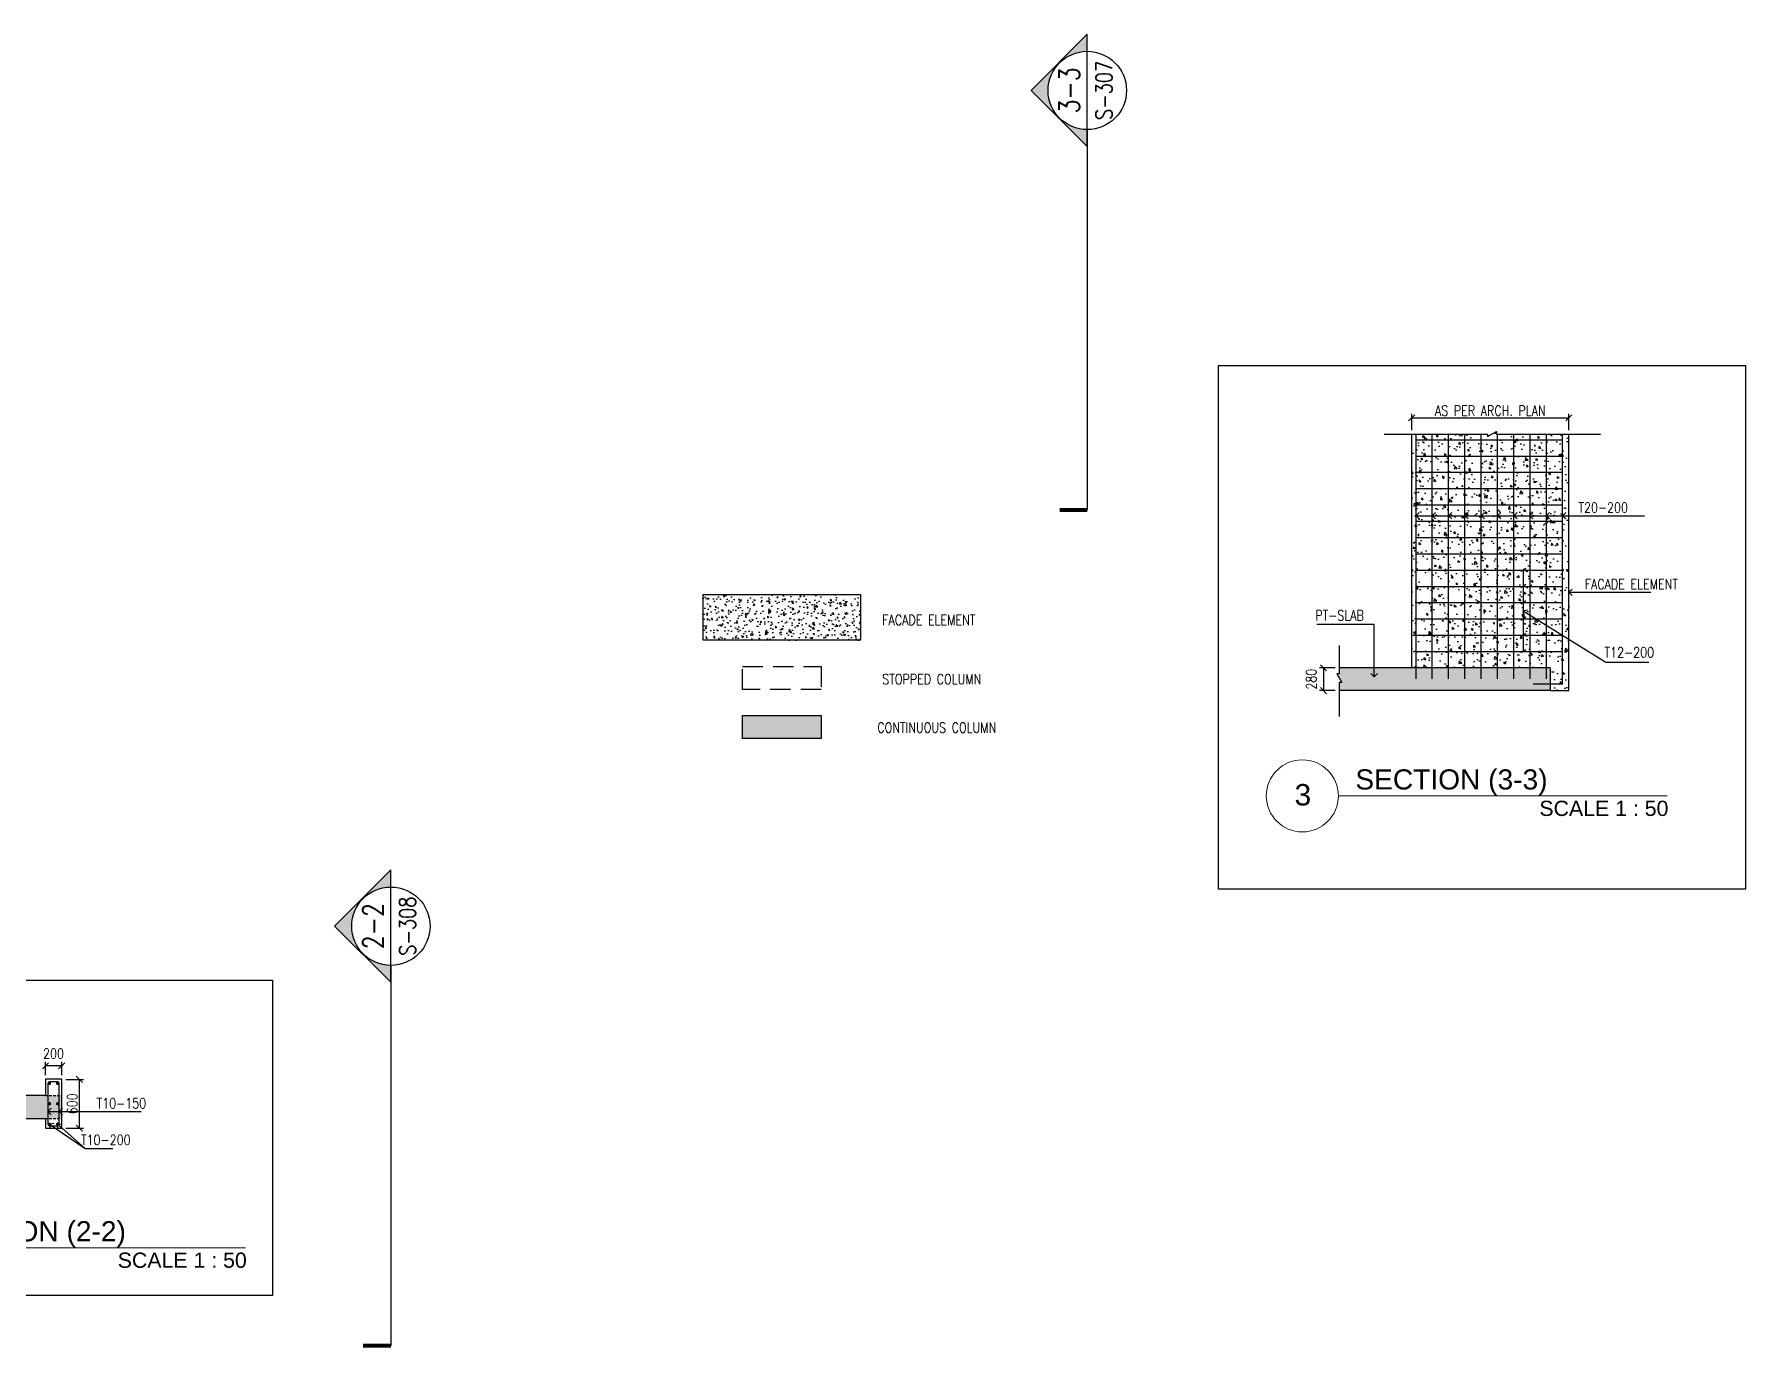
# Model space of a CAD drawing. Header units: inches. Extents: x -1387 to 66769, y -34670 to 11651.
# Drawn here: x 21640 to 42653, y -34670 to -18545 of the extents above; entities that cross this region are included whole.
import ezdxf
from ezdxf import colors
from ezdxf.entities.mleader import LeaderData, LeaderLine
from ezdxf.enums import TextEntityAlignment as Align
from ezdxf.math import Vec2, Vec3

# ---------------------------------------------------------------- set-up
doc = ezdxf.new("R2010")
doc.units = ezdxf.units.IN
doc.header["$MEASUREMENT"] = 0
doc.linetypes.add('3rd- Floor Framing Plan$0$HIDDEN', pattern=[9.525, 6.35, -3.175])
doc.linetypes.add('HIDDEN', pattern=[0.375, 0.25, -0.125])
for name, color, linetype in [('3rd- Floor Framing Plan$0$S-CON-SEC', 2, 'Continuous'), ('3rd- Floor Framing Plan$0$S-DT-DIMS', 7, 'Continuous'), ('3rd- Floor Framing Plan$0$S-DT-LEADER', 43, 'Continuous'), ('3rd- Floor Framing Plan$0$S-DT-TEXT', 91, 'Continuous'), ('3rd- Floor Framing Plan$0$S-RBAR-RING', 153, 'Continuous'), ('3rd- Floor Framing Plan$0$S-RBAR-SEC', 4, 'Continuous'), ('3rd- Floor Framing Plan$0$S-SLAB-EDGE', 3, 'Continuous'), ('3rd- Floor Framing Plan$0$S-SLAB-PATT', 8, 'Continuous'), ('4th- Floor Columns$0$S-COL', 6, 'Continuous'), ('4th- Floor Columns$0$S-COL-PATT', 251, 'Continuous'), ('4th- Floor Framing Plan$0$S-CON-SEC', 2, 'Continuous'), ('4th- Floor Framing Plan$0$S-DT-DIMS', 7, 'Continuous'), ('4th- Floor Framing Plan$0$S-DT-LEADER', 43, 'Continuous'), ('4th- Floor Framing Plan$0$S-DT-TEXT', 91, 'Continuous'), ('4th- Floor Framing Plan$0$S-RBAR-RING', 153, 'Continuous'), ('4th- Floor Framing Plan$0$S-SLAB-EDGE', 3, 'Continuous'), ('4th- Floor Framing Plan$0$S-SLAB-PATT', 8, 'Continuous'), ('4th- Floor Framing Plan$0$S-SYMBOLES', 40, 'Continuous'), ('5th- Floor Framing Plan$0$S-SYMBOLES', 40, 'Continuous'), ('ST C', 30, 'HIDDEN')]:
    doc.layers.add(name, color=color, linetype=linetype)
doc.layers.add('3rd- Floor Framing Plan$0$S-TEXT-SUB TITLE', color=2, linetype='Continuous', lineweight=9)
doc.layers.add('4th- Floor Framing Plan$0$S-TEXT-SUB TITLE', color=2, linetype='Continuous', lineweight=9)
doc.layers.add('4th- Floor Framing Plan$0$S-VPORT', color=11, linetype='Continuous', plot=False)
doc.styles.add('3rd- Floor Framing Plan$0$APG ROMANS 0.80', font='romans.shx', dxfattribs={"width": 0.8})
doc.styles.add('3rd- Floor Framing Plan$0$Arial', font='arial.ttf', dxfattribs={"width": 0.8})
doc.styles.add('4th- Floor Framing Plan$0$APG ROMANS 0.80', font='romans.shx', dxfattribs={"width": 0.8})
doc.styles.add('4th- Floor Framing Plan$0$Arial', font='arial.ttf', dxfattribs={"width": 0.8})
doc.styles.add('5th- Floor Framing Plan$0$APG ROMANS 0.80', font='romans.shx', dxfattribs={"width": 0.8})
doc.styles.get("Standard").update_dxf_attribs({"font": 'arial.ttf'})
doc.dimstyles.new('3rd- Floor Framing Plan$0$APG-STR-50 DT', dxfattribs={"dimscale": 500, "dimtxt": 0.25, "dimasz": 0.15, "dimexe": 0.1, "dimexo": 0.1, "dimgap": 0.05, "dimtad": 1, "dimdec": 0, "dimrnd": 5, "dimzin": 3, "dimdsep": 46, "dimtxsty": '3rd- Floor Framing Plan$0$APG ROMANS 0.80', "dimblk": '3rd- Floor Framing Plan$0$_Oblique', "dimcen": 0.05, "dimclrd": 256, "dimclre": 256, "dimclrt": 2, "dimadec": 0, "dimazin": 0, "dimtfac": 1, "dimtdec": 0, "dimtofl": 0, "dimtmove": 2, "dimatfit": 3, "dimfxl": 0.35, "dimfxlon": 1, "dimtolj": 1, "dimtzin": 0, "dimarcsym": 0})
doc.dimstyles.new('4th- Floor Framing Plan$0$APG-STR-50 DT', dxfattribs={"dimscale": 500, "dimtxt": 0.25, "dimasz": 0.15, "dimexe": 0.1, "dimexo": 0.1, "dimgap": 0.05, "dimtad": 1, "dimdec": 0, "dimrnd": 5, "dimzin": 3, "dimdsep": 46, "dimtxsty": '4th- Floor Framing Plan$0$APG ROMANS 0.80', "dimblk": '4th- Floor Framing Plan$0$_Oblique', "dimcen": 0.05, "dimclrd": 256, "dimclre": 256, "dimclrt": 2, "dimadec": 0, "dimazin": 0, "dimtfac": 1, "dimtdec": 0, "dimtofl": 0, "dimtmove": 2, "dimatfit": 3, "dimfxl": 0.35, "dimfxlon": 1, "dimtolj": 1, "dimtzin": 0, "dimarcsym": 0})

# ---------------------------------------------------------------- blocks, each defined once
blk = doc.blocks.new('*U68')
at = {"color": 0}
blk.add_line((0.737, 0), (7.463, 0), dxfattribs=at)
blk.add_circle((0, 0), 0.737, dxfattribs=at)
at = {"style": '3rd- Floor Framing Plan$0$Arial'}
blk.add_attdef('C', (1.085, 0.13), '', height=0.412, dxfattribs=at)
blk.add_attdef('A', text='', height=0.438, dxfattribs=at).set_placement((0.011, 0.022), align=Align.MIDDLE_CENTER)
blk.add_attdef('D', text='', height=0.312, dxfattribs=at).set_placement((7.491, -0.1), align=Align.TOP_RIGHT)
blk = doc.blocks.new('3rd- Floor Framing Plan$0$_Open90')
at = {"color": 0, "linetype": 'ByBlock', "lineweight": -2}
for p, q in [((0, 0), (-1, 0)), ((-0.5, 0.5), (0, 0)), ((0, 0), (-0.5, -0.5))]:
    blk.add_line(p, q, dxfattribs=at)
blk = doc.blocks.new('3rd- Floor Framing Plan$0$_Oblique')
at = {"color": 0, "linetype": 'ByBlock', "lineweight": -2}
blk.add_line((-0.5, -0.5), (0.5, 0.5), dxfattribs=at)
blk = doc.blocks.new('*D72')
at = {"layer": '3rd- Floor Framing Plan$0$S-DT-DIMS', "lineweight": -2, "transparency": 16777216}
for p, q in [((21777, -31325), (21777, -31158)), ((21977, -31208), (21777, -31208)), ((21977, -31325), (21977, -31158))]:
    blk.add_line(p, q, dxfattribs=at)
at = {"layer": 'DEFPOINTS', "color": 0, "transparency": 16777216}
for p in [(21777, -31208), (21777, -31375), (21977, -31375)]:
    blk.add_point(p, dxfattribs=at)
at = {"layer": '3rd- Floor Framing Plan$0$S-DT-DIMS', "lineweight": -2, "transparency": 16777216, "xscale": 75, "yscale": 75, "zscale": 75, "rotation": 180}
blk.add_blockref('3rd- Floor Framing Plan$0$_Oblique', (21777, -31208), dxfattribs=at)
at = {"layer": '3rd- Floor Framing Plan$0$S-DT-DIMS', "lineweight": -2, "transparency": 16777216, "xscale": 75, "yscale": 75, "zscale": 75}
blk.add_blockref('3rd- Floor Framing Plan$0$_Oblique', (21977, -31208), dxfattribs=at)
at = {"layer": '3rd- Floor Framing Plan$0$S-DT-DIMS', "color": 2, "transparency": 16777216, "insert": (21877, -31058), "char_height": 125, "attachment_point": 5, "style": '3rd- Floor Framing Plan$0$APG ROMANS 0.80'}
blk.add_mtext('\\A1;200', dxfattribs=at)
blk = doc.blocks.new('*D73')
at = {"layer": '3rd- Floor Framing Plan$0$S-DT-DIMS', "lineweight": -2, "transparency": 16777216}
for p, q in [((22027, -31375), (22243, -31375)), ((22193, -31375), (22193, -31975)), ((22027, -31975), (22243, -31975))]:
    blk.add_line(p, q, dxfattribs=at)
at = {"layer": 'DEFPOINTS', "color": 0, "transparency": 16777216}
for p in [(21977, -31375), (21977, -31975), (22193, -31975)]:
    blk.add_point(p, dxfattribs=at)
at = {"layer": '3rd- Floor Framing Plan$0$S-DT-DIMS', "lineweight": -2, "transparency": 16777216, "xscale": 75, "yscale": 75, "zscale": 75}
for p, rotation in [((22193, -31375), 90), ((22193, -31975), 270)]:
    blk.add_blockref('3rd- Floor Framing Plan$0$_Oblique', p, dxfattribs=dict(at, rotation=rotation))
at = {"layer": '3rd- Floor Framing Plan$0$S-DT-DIMS', "color": 2, "transparency": 16777216, "insert": (22106, -31675), "char_height": 125, "attachment_point": 5, "rotation": 90, "style": '3rd- Floor Framing Plan$0$APG ROMANS 0.80'}
blk.add_mtext('\\A1;600', dxfattribs=at)
blk = doc.blocks.new('*U76')
blk.add_hatch(color=252).paths.add_polyline_path([(-0.481, 0.69), (-1.17, 0), (-0.961, 0, -1), (0, 0), (0.209, 0)])
for p, q in [((-1.17, 0), (-0.481, 0.69)), ((-0.481, 0.69), (0.209, 0)), ((-0.961, 0), (-5.631, 0)), ((-1.17, 0), (-0.961, 0)), ((-0.961, 0), (0, 0)), ((0, 0), (0.209, 0))]:
    blk.add_line(p, q)
at = {"const_width": 0.05}
blk.add_lwpolyline([(-5.631, 0), (-5.631, 0.341)], dxfattribs=at)
blk.add_circle((-0.481, 0), 0.481)
at = {"color": 0, "style": '5th- Floor Framing Plan$0$APG ROMANS 0.80', "width": 0.8}
for tag, p in [('01', (-0.481, 0.22)), ('02', (-0.481, -0.205))]:
    blk.add_attdef(tag, text='', height=0.25, dxfattribs=at).set_placement(p, align=Align.MIDDLE_CENTER)
blk = doc.blocks.new('4th- Floor Framing Plan$0$_Oblique')
at = {"color": 4, "linetype": 'ByBlock', "lineweight": -2}
blk.add_line((-0.5, -0.5), (0.5, 0.5), dxfattribs=at)
blk = doc.blocks.new('*D83')
at = {"layer": '4th- Floor Framing Plan$0$S-DT-DIMS', "lineweight": -2, "transparency": 16777216}
for p, q in [((37612, -26323), (37418, -26323)), ((37468, -26323), (37468, -26603)), ((37612, -26603), (37418, -26603))]:
    blk.add_line(p, q, dxfattribs=at)
at = {"layer": 'DEFPOINTS', "color": 0, "transparency": 16777216}
for p in [(37662, -26323, 0), (37468, -26603), (37662, -26603, 0)]:
    blk.add_point(p, dxfattribs=at)
at = {"layer": '4th- Floor Framing Plan$0$S-DT-DIMS', "lineweight": -2, "transparency": 16777216, "xscale": 75, "yscale": 75, "zscale": 75}
for p, rotation in [((37468, -26323), 90), ((37468, -26603), 270)]:
    blk.add_blockref('4th- Floor Framing Plan$0$_Oblique', p, dxfattribs=dict(at, rotation=rotation))
at = {"layer": '4th- Floor Framing Plan$0$S-DT-DIMS', "color": 2, "transparency": 16777216, "insert": (37318, -26463), "char_height": 125, "attachment_point": 5, "rotation": 90, "style": '4th- Floor Framing Plan$0$APG ROMANS 0.80'}
blk.add_mtext('\\A1;280', dxfattribs=at)
blk = doc.blocks.new('*U80')
at = {"color": 0}
blk.add_line((0.737, 0), (7.463, 0), dxfattribs=at)
blk.add_circle((0, 0), 0.737, dxfattribs=at)
at = {"style": '4th- Floor Framing Plan$0$Arial'}
blk.add_attdef('C', (1.085, 0.13), '', height=0.412, dxfattribs=at)
blk.add_attdef('A', text='', height=0.438, dxfattribs=at).set_placement((0.011, 0.022), align=Align.MIDDLE_CENTER)
blk.add_attdef('D', text='', height=0.312, dxfattribs=at).set_placement((7.491, -0.1), align=Align.TOP_RIGHT)
blk = doc.blocks.new('4th- Floor Framing Plan$0$_Open90')
at = {"color": 0, "linetype": 'ByBlock', "lineweight": -2}
for p, q in [((0, 0), (-1, 0)), ((-0.5, 0.5), (0, 0)), ((0, 0), (-0.5, -0.5))]:
    blk.add_line(p, q, dxfattribs=at)
blk = doc.blocks.new('*D84')
at = {"layer": '4th- Floor Framing Plan$0$S-DT-DIMS', "lineweight": -2, "transparency": 16777216}
for p, q in [((38551, -23404), (38551, -23204)), ((38551, -23254), (40481, -23254)), ((40481, -23404), (40481, -23204))]:
    blk.add_line(p, q, dxfattribs=at)
at = {"layer": 'DEFPOINTS', "color": 0, "transparency": 16777216}
for p in [(40481, -23254), (38551, -23454, 0), (40481, -23454, 0)]:
    blk.add_point(p, dxfattribs=at)
at = {"layer": '4th- Floor Framing Plan$0$S-DT-DIMS', "lineweight": -2, "transparency": 16777216, "xscale": 75, "yscale": 75, "zscale": 75, "rotation": 180}
blk.add_blockref('4th- Floor Framing Plan$0$_Oblique', (38551, -23254), dxfattribs=at)
at = {"layer": '4th- Floor Framing Plan$0$S-DT-DIMS', "lineweight": -2, "transparency": 16777216, "xscale": 75, "yscale": 75, "zscale": 75}
blk.add_blockref('4th- Floor Framing Plan$0$_Oblique', (40481, -23254), dxfattribs=at)
at = {"layer": '4th- Floor Framing Plan$0$S-DT-DIMS', "color": 2, "transparency": 16777216, "insert": (39516, -23166), "char_height": 125, "attachment_point": 5, "style": '4th- Floor Framing Plan$0$APG ROMANS 0.80'}
blk.add_mtext('\\A1;AS PER ARCH. PLAN', dxfattribs=at)
blk = doc.blocks.new('*U86')
blk.add_hatch(color=252).paths.add_polyline_path([(-0.481, 0.69), (-1.17, 0), (-0.961, 0, -1), (0, 0), (0.209, 0)])
for p, q in [((-1.17, 0), (-0.481, 0.69)), ((-0.481, 0.69), (0.209, 0)), ((-0.961, 0), (-5.631, 0)), ((-1.17, 0), (-0.961, 0)), ((-0.961, 0), (0, 0)), ((0, 0), (0.209, 0))]:
    blk.add_line(p, q)
at = {"const_width": 0.05}
blk.add_lwpolyline([(-5.631, 0), (-5.631, 0.341)], dxfattribs=at)
blk.add_circle((-0.481, 0), 0.481)
at = {"color": 0, "style": '4th- Floor Framing Plan$0$APG ROMANS 0.80', "width": 0.8}
for tag, p in [('01', (-0.481, 0.22)), ('02', (-0.481, -0.205))]:
    blk.add_attdef(tag, text='', height=0.25, dxfattribs=at).set_placement(p, align=Align.MIDDLE_CENTER)

msp = doc.modelspace()

# ---------------------------------------------------------------- hatches: boundary and pattern name
at = {"layer": '3rd- Floor Framing Plan$0$S-SLAB-PATT'}
h = msp.add_hatch(color=256, dxfattribs=at)
h.dxf.hatch_style = 1
h.paths.add_polyline_path([(21149.6, -31574.5), (21977.3, -31574.5), (21977.3, -31854.5), (21149.6, -31854.5)])
at = {"layer": '4th- Floor Columns$0$S-COL-PATT'}
msp.add_hatch(color=256, dxfattribs=at).paths.add_polyline_path([(31301.2, -26909.7), (30336.2, -26909.7), (30336.2, -27189.7), (31301.2, -27189.7)])
at = {"layer": '4th- Floor Framing Plan$0$S-SLAB-PATT'}
h = msp.add_hatch(dxfattribs=at)
h.set_pattern_fill('AR-CONC', color=256, scale=1.5, angle=-90)
h.set_pattern_definition([(320, (-49787.95, 2957.63), (-23.90863, -273.277), [28.575, -314.325]), (265, (-49787.95, 2957.63), (286.5853, 52.8651), [22.86, -251.4609]), (10.45144, (-49789.94, 2934.86), (262.6766, -220.4119), [24.285, -267.1354]), (316.1842, (-49711.75, 2957.63), (-63.0635, -406.6186), [42.8625, -471.4875]), (6.63556, (-49717, 2923.74), (371.1392, -356.1062), [36.4275, -400.7034]), (261.18415, (-49711.75, 2957.63), (371.1392, -356.1062), [34.29, -377.1896]), (291, (-49730.8, 2919.53), (-153.3978, -227.4216), [28.575, -314.325]), (236, (-49730.8, 2919.53), (276.28195, -92.70304), [22.86, -251.46]), (341.45144, (-49743.58, 2900.58), (122.88415, -320.1246), [24.285, -267.1349]), (307.5, (-49787.95, 2957.63), (126.83256, -4.6329), [0, -248.412, 0, -255.27, 0, -252.4125]), (277.5, (-49787.95, 2957.63), (150.27086, -100.2295), [0, -145.542, 0, -242.697, 0, -96.2025]), (237.5, (-49787.95, 3042.59), (-8.59312, -203.38589), [0, -95.25, 0, -297.18, 0, -394.335]), (227.5, (-49787.95, 3080.7), (38.13974, -222.19377), [0, -123.825, 0, -197.358, 0, -280.035])])
h.paths.add_polyline_path([(40481.5, -23453.6), (39592.3, -23453.6), (39592.3, -23420.5), (39483.5, -23481.6), (39483.5, -23453.6), (38551.5, -23453.6), (38551.5, -26322.9), (40251.5, -26322.9), (40251.5, -26602.9), (40481.5, -26602.9)])
h = msp.add_hatch(dxfattribs=at)
h.set_pattern_fill('AR-CONC', color=256, angle=-90)
h.set_pattern_definition([(320, (30981.19, 6099.49), (-15.9391, -182.1847), [19.05, -209.55]), (265, (30981.19, 6099.5), (191.0568, 35.2434), [15.24, -167.6406]), (10.45144, (30979.86, 6084.3), (175.1178, -146.9412), [16.19, -178.0902]), (316.1842, (31031.99, 6099.5), (-42.0423, -271.079), [28.575, -314.325]), (6.6356, (31028.48, 6076.9), (247.4261, -237.4041), [24.285, -267.1356]), (261.1842, (31031.99, 6099.5), (247.4261, -237.4041), [22.86, -251.4597]), (291, (31019.29, 6074.09), (-102.2652, -151.6144), [19.05, -209.55]), (236, (31019.29, 6074.1), (184.188, -61.802), [15.24, -167.64]), (341.45144, (31010.76, 6061.46), (81.9228, -213.4164), [16.19, -178.0899]), (307.5, (30981.185, 6099.49), (84.55504, -3.0886), [0, -165.608, 0, -170.18, 0, -168.275]), (277.5, (30981.185, 6099.49), (100.18057, -66.81966), [0, -97.028, 0, -161.798, 0, -64.135]), (237.5, (30981.185, 6156.13), (-5.72874, -135.5906), [0, -63.5, 0, -198.12, 0, -262.89]), (227.5, (30981.19, 6181.53), (25.4265, -148.1292), [0, -82.55, 0, -131.572, 0, -186.69])])
h.paths.add_polyline_path([(31783.7, -25423), (31783.7, -25983), (29853.7, -25983), (29853.7, -25423)])
h = msp.add_hatch(color=252, dxfattribs=at)
h.dxf.hatch_style = 1
h.paths.add_polyline_path([(40251.5, -26322.9), (37661.8, -26322.9), (37661.8, -26395.8), (37633.8, -26395.8), (37694.9, -26504.5), (37661.8, -26504.5), (37661.8, -26602.9), (40251.5, -26602.9)])

# ---------------------------------------------------------------- linework, layer by layer
at = {"layer": '3rd- Floor Framing Plan$0$S-CON-SEC', "linetype": '3rd- Floor Framing Plan$0$HIDDEN', "ltscale": 5}
for p, q in [((21777.1, -31574.5), (21977.3, -31574.5)), ((21777.3, -31854.5), (21977.3, -31854.5))]:
    msp.add_line(p, q, dxfattribs=at)
at = {"layer": '3rd- Floor Framing Plan$0$S-CON-SEC'}
msp.add_lwpolyline([(21149.6, -31854.5), (21777.3, -31854.5), (21777.3, -31974.5), (21977.3, -31974.5), (21977.3, -31374.5), (21777.1, -31374.5), (21777.1, -31574.5), (21149.6, -31574.5)], dxfattribs=at)
at = {"layer": '3rd- Floor Framing Plan$0$S-RBAR-RING'}
for p, q in [((21807.1, -31424.5), (21807.1, -31924.5)), ((21927.3, -31404.5), (21827.1, -31404.5)), ((21947.3, -31924.5), (21947.3, -31424.5)), ((21827.1, -31944.5), (21927.3, -31944.5))]:
    msp.add_line(p, q, dxfattribs=at)
for centre, start, end in [((21827.1, -31424.5), 90, 180), ((21927.3, -31424.5), 0, 90), ((21827.1, -31924.5), 180, 270), ((21927.3, -31924.5), 270, 0)]:
    msp.add_arc(centre, 20, start, end, dxfattribs=at)
at = {"layer": '3rd- Floor Framing Plan$0$S-RBAR-SEC', "const_width": 20}
for points in [[(21827.1, -31434.5, 1), (21827.1, -31414.5, 1)], [(21927.3, -31434.5, 1), (21927.3, -31414.5, 1)], [(21827.1, -31684.5, 1), (21827.1, -31664.5, 1)], [(21927.3, -31684.5, 1), (21927.3, -31664.5, 1)], [(21827.1, -31934.5, 1), (21827.1, -31914.5, 1)], [(21927.3, -31934.5, 1), (21927.3, -31914.5, 1)]]:
    msp.add_lwpolyline(points, format="xyb", close=True, dxfattribs=at)
at = {"layer": '3rd- Floor Framing Plan$0$S-SLAB-EDGE', "ltscale": 0.01}
msp.add_lwpolyline([(18617.7, -30159.2), (24564.6, -30159.2), (24564.6, -34027), (18617.7, -34027)], close=True, dxfattribs=at)
at = {"layer": '4th- Floor Columns$0$S-COL', "ltscale": 1000}
msp.add_lwpolyline([(31301.2, -26909.7), (31301.2, -27189.7), (30336.2, -27189.7), (30336.2, -26909.7)], close=True, dxfattribs=at)
at = {"layer": '4th- Floor Framing Plan$0$S-CON-SEC'}
for p, q in [((38551.5, -26322.9, 0), (38551.5, -23453.6, 0)), ((40481.5, -26602.9, 0), (40481.5, -23453.6, 0)), ((40251.5, -26322.9, 0), (37661.8, -26322.9, 0)), ((40251.5, -26322.9, 0), (40251.5, -26602.9, 0)), ((40251.5, -26602.9, 0), (37661.8, -26602.9, 0)), ((40251.5, -26602.9, 0), (40481.5, -26602.9, 0))]:
    msp.add_line(p, q, dxfattribs=at)
at = {"layer": '4th- Floor Framing Plan$0$S-CON-SEC', "ltscale": 0.25}
for points in [[(38211.2, -23453.6), (39483.5, -23453.6), (39483.5, -23481.6), (39592.3, -23420.5), (39592.3, -23453.6), (40867.3, -23453.6)], [(37661.8, -26048.6), (37661.8, -26395.8), (37633.8, -26395.8), (37694.9, -26504.5), (37661.8, -26504.5), (37661.8, -26919.7)]]:
    msp.add_lwpolyline(points, dxfattribs=at)
at = {"layer": '4th- Floor Framing Plan$0$S-DT-LEADER'}
for p, q in [((39952.3, -25101.8), (39890.3, -25140.9)), ((39918.8, -25122.9, 0), (39918.8, -26122.9)), ((39952.3, -25301.8), (39890.3, -25340.9)), ((39952.3, -25501.8), (39890.3, -25540.9)), ((39952.3, -25701.8), (39890.3, -25740.9)), ((39952.3, -25901.8), (39890.3, -25940.9)), ((39952.3, -26101.8, 0), (39890.3, -26140.9, 0))]:
    msp.add_line(p, q, dxfattribs=at)
at = {"layer": '4th- Floor Framing Plan$0$S-RBAR-RING'}
for p, q in [((38604.1, -26456.7, 0), (38604.1, -23453.6, 0)), ((38604.1, -23522.9, 0), (40404.1, -23522.9, 0)), ((38804.1, -26456.7, 0), (38804.1, -23453.6, 0)), ((39004.1, -26456.7, 0), (39004.1, -23453.6, 0)), ((39204.1, -26456.7, 0), (39204.1, -23453.6, 0)), ((39404.1, -26456.7, 0), (39404.1, -23453.6, 0)), ((39604.1, -26456.7, 0), (39604.1, -23453.6, 0)), ((39804.1, -26456.7, 0), (39804.1, -23453.6, 0)), ((40004.1, -26456.7, 0), (40004.1, -23453.6, 0)), ((40204.1, -26456.7, 0), (40204.1, -23453.6, 0)), ((40404.1, -26520.4, 0), (40404.1, -23453.6, 0)), ((38604.1, -23722.9, 0), (40404.1, -23722.9, 0)), ((38604.1, -23922.9, 0), (40404.1, -23922.9, 0)), ((38604.1, -24122.9, 0), (40404.1, -24122.9, 0)), ((38604.1, -24322.9, 0), (40404.1, -24322.9, 0)), ((38604.1, -24522.9, 0), (40404.1, -24522.9, 0)), ((38604.1, -24722.9, 0), (40404.1, -24722.9, 0)), ((38604.1, -24922.9, 0), (40404.1, -24922.9, 0)), ((38604.1, -25122.9, 0), (40404.1, -25122.9, 0)), ((38604.1, -25322.9, 0), (40404.1, -25322.9, 0)), ((38604.1, -25522.9, 0), (40404.1, -25522.9, 0)), ((38604.1, -25722.9, 0), (40404.1, -25722.9, 0)), ((38604.1, -25922.9, 0), (40404.1, -25922.9, 0)), ((38604.1, -26122.9, 0), (40404.1, -26122.9, 0)), ((40041.5, -26520.4, 0), (40404.1, -26520.4, 0))]:
    msp.add_line(p, q, dxfattribs=at)
at = {"layer": '4th- Floor Framing Plan$0$S-SLAB-EDGE'}
msp.add_lwpolyline([(31783.7, -25423), (31783.7, -25983), (29853.7, -25983), (29853.7, -25423)], close=True, dxfattribs=at)
at = {"layer": '4th- Floor Framing Plan$0$S-VPORT', "ltscale": 0.01}
msp.add_lwpolyline([(42652.6, -22617.1), (36176.7, -22617.1), (36176.7, -29036), (42652.6, -29036)], close=True, dxfattribs=at)
at = {"layer": 'ST C', "ltscale": 1000}
msp.add_lwpolyline([(31301.2, -26307.5), (31301.2, -26587.5), (30336.2, -26587.5), (30336.2, -26307.5)], close=True, dxfattribs=at)

# ---------------------------------------------------------------- block references
at = {"layer": '3rd- Floor Framing Plan$0$S-TEXT-SUB TITLE', "color": 4, "xscale": 600, "yscale": 600, "zscale": 600}
msp.add_blockref('*U68', (19754.7, -33441.3), dxfattribs=at).add_auto_attribs({'D': 'SCALE 1 : 50', 'A': '2', 'C': 'SECTION (2-2)'})
at = {"layer": '4th- Floor Framing Plan$0$S-SYMBOLES', "color": 4}
ref = msp.add_blockref('*U86', (34568.4, -18754.3, 0), dxfattribs=dict(at, xscale=1000, yscale=1000, zscale=1000, rotation=90))
ref.add_attrib('02', 'S-307', dxfattribs={"layer": '0', "color": 0, "height": 200, "rotation": 90, "style": '4th- Floor Framing Plan$0$APG ROMANS 0.80', "width": 0.8}).set_placement((34773.3, -19234.8, 0), align=Align.MIDDLE_CENTER)
ref.add_attrib('01', '3-3', dxfattribs={"layer": '0', "color": 0, "height": 250, "rotation": 90, "style": '4th- Floor Framing Plan$0$APG ROMANS 0.80', "width": 0.8}).set_placement((34348.5, -19234.8, 0), align=Align.MIDDLE_CENTER)
at = {"layer": '4th- Floor Framing Plan$0$S-TEXT-SUB TITLE', "color": 4, "xscale": 600, "yscale": 600, "zscale": 600}
msp.add_blockref('*U80', (37208.4, -27894.5), dxfattribs=at).add_auto_attribs({'D': 'SCALE 1 : 50', 'A': '3', 'C': 'SECTION (3-3)'})
at = {"layer": '5th- Floor Framing Plan$0$S-SYMBOLES', "color": 4}
ref = msp.add_blockref('*U76', (26018.2, -29013.9, 0), dxfattribs=dict(at, xscale=1000, yscale=1000, zscale=1000, rotation=90))
ref.add_attrib('02', 'S-308', dxfattribs={"layer": '0', "color": 0, "height": 200, "rotation": 90, "style": '5th- Floor Framing Plan$0$APG ROMANS 0.80', "width": 0.8}).set_placement((26223.2, -29494.5, 0), align=Align.MIDDLE_CENTER)
ref.add_attrib('01', '2-2', dxfattribs={"layer": '0', "color": 0, "height": 250, "rotation": 90, "style": '5th- Floor Framing Plan$0$APG ROMANS 0.80', "width": 0.8}).set_placement((25798.3, -29494.5, 0), align=Align.MIDDLE_CENTER)

# ---------------------------------------------------------------- texts
at = {"layer": '3rd- Floor Framing Plan$0$S-DT-TEXT', "style": '3rd- Floor Framing Plan$0$APG ROMANS 0.80', "width": 0.8}
for s, p in [('T10-150', (22406, -31731.4)), ('T10-200', (22214.2, -32180.4))]:
    msp.add_text(s, height=125, dxfattribs=at).set_placement(p)
at = {"layer": '4th- Floor Framing Plan$0$S-DT-TEXT', "style": '4th- Floor Framing Plan$0$APG ROMANS 0.80', "width": 0.8}
for s, p in [('T20-200', (40598.2, -24417.9)), ('FACADE ELEMENT', (40675.5, -25357.9)), ('PT-SLAB', (37368.3, -25742.2, 0)), ('FACADE ELEMENT ', (32050.8, -25798.6, 0)), ('T12-200', (40918.4, -26196)), ('STOPPED COLUMN', (32050.8, -26524.4, 0)), ('CONTINUOUS COLUMN', (31990.1, -27119.4, 0))]:
    msp.add_text(s, height=125, dxfattribs=at).set_placement(p)

# ---------------------------------------------------------------- dimensions: what is measured, and where the dimension line sits
at = {"layer": '3rd- Floor Framing Plan$0$S-DT-DIMS'}
dim = msp.add_linear_dim(base=(21777.1, -31207.9), p1=(21977.3, -31374.5), p2=(21777.1, -31374.5), dimstyle='3rd- Floor Framing Plan$0$APG-STR-50 DT', dxfattribs=at)
dim.commit()
dim.dimension.update_dxf_attribs({"geometry": '*D72', "text_midpoint": (21877.2, -31057.9)})
dim = msp.add_linear_dim(base=(22193.3, -31974.5), p1=(21977.3, -31374.5), p2=(21977.3, -31974.5), angle=90, dimstyle='3rd- Floor Framing Plan$0$APG-STR-50 DT', dxfattribs=at)
dim.commit()
dim.dimension.update_dxf_attribs({"geometry": '*D73', "text_midpoint": (22105.8, -31674.5)})
at = {"layer": '4th- Floor Framing Plan$0$S-DT-DIMS'}
dim = msp.add_linear_dim(base=(40481.5, -23253.6), p1=(38551.5, -23453.6, 0), p2=(40481.5, -23453.6, 0), text='AS PER ARCH. PLAN', dimstyle='4th- Floor Framing Plan$0$APG-STR-50 DT', dxfattribs=at)
dim.commit()
dim.dimension.update_dxf_attribs({"geometry": '*D84', "text_midpoint": (39516.5, -23166.1)})
dim = msp.add_linear_dim(base=(37467.6, -26602.9), p1=(37661.8, -26322.9, 0), p2=(37661.8, -26602.9, 0), angle=90, dimstyle='4th- Floor Framing Plan$0$APG-STR-50 DT', dxfattribs=at)
dim.commit()
dim.dimension.update_dxf_attribs({"geometry": '*D83', "text_midpoint": (37317.6, -26462.9)})

# ---------------------------------------------------------------- leaders
at = {"layer": '3rd- Floor Framing Plan$0$S-DT-LEADER'}
ml = msp.add_multileader_mtext('Standard', dxfattribs=at)
ml.set_content('')
ml.set_leader_properties(color=256)
ml.set_arrow_properties(name='3rd- Floor Framing Plan$0$_Open90')
ml.build(insert=Vec2(0, 0))
ml.multileader.update_dxf_attribs({"has_dogleg": 0, "dogleg_length": 0.36, "arrow_head_size": 80, "scale": 500})
ctx = ml.context
ctx.base_point, ctx.scale, ctx.char_height, ctx.arrow_head_size, ctx.landing_gap_size, ctx.plane_origin = Vec3(22912.8, -31769.1), 500, 90, 80, 45, Vec3(22473.9, -30863.2)
notes = []
notes.append((ctx, [(0, (1, 1, 0), (22732.8, -31769.1), (1, 0), 180, [(0, [(21807.1, -31769.1), (22570.6, -31769.1)], 0, [])])]))
ctx.mtext, ml.multileader.dxf.content_type = None, 0
ml = msp.add_multileader_mtext('Standard', dxfattribs=at)
ml.set_content('')
ml.set_leader_properties(color=256)
ml.set_arrow_properties(name='3rd- Floor Framing Plan$0$_Open90')
ml.build(insert=Vec2(0, 0))
ml.multileader.update_dxf_attribs({"has_dogleg": 0, "dogleg_length": 0.36, "arrow_head_size": 80, "scale": 500})
ctx = ml.context
ctx.base_point, ctx.scale, ctx.char_height, ctx.arrow_head_size, ctx.landing_gap_size, ctx.plane_origin = Vec3(22952.8, -31769.1), 500, 90, 80, 45, Vec3(22614.2, -30863.2)
notes.append((ctx, [(0, (1, 1, 0), (22772.8, -31769.1), (1, 0), 180, [(0, [(21947.3, -31769.1), (22710.9, -31769.1)], 0, [])])]))
ctx.mtext, ml.multileader.dxf.content_type = None, 0
ml = msp.add_multileader_mtext('Standard', dxfattribs=at)
ml.set_content('')
ml.set_leader_properties(color=256)
ml.set_arrow_properties(name='3rd- Floor Framing Plan$0$_Open90')
ml.build(insert=Vec2(0, 0))
ml.multileader.update_dxf_attribs({"has_dogleg": 0, "dogleg_length": 0.36, "arrow_head_size": 80, "scale": 500})
ctx = ml.context
ctx.base_point, ctx.scale, ctx.char_height, ctx.arrow_head_size, ctx.landing_gap_size, ctx.plane_origin = Vec3(22605.7, -32222.2), 500, 90, 80, 45, Vec3(22493.9, -31018.7)
notes.append((ctx, [(0, (1, 1, 0), (22425.7, -32222.2), (1, 0), 180, [(0, [(21827.1, -31924.5), (22263.5, -32222.2)], 0, [])])]))
ctx.mtext, ml.multileader.dxf.content_type = None, 0
ml = msp.add_multileader_mtext('Standard', dxfattribs=at)
ml.set_content('')
ml.set_leader_properties(color=256)
ml.set_arrow_properties(name='3rd- Floor Framing Plan$0$_Open90')
ml.build(insert=Vec2(0, 0))
ml.multileader.update_dxf_attribs({"has_dogleg": 0, "dogleg_length": 0.36, "arrow_head_size": 80, "scale": 500})
ctx = ml.context
ctx.base_point, ctx.scale, ctx.char_height, ctx.arrow_head_size, ctx.landing_gap_size, ctx.plane_origin = Vec3(22605.7, -32222.2), 500, 90, 80, 45, Vec3(22594, -31018.7)
notes.append((ctx, [(0, (1, 1, 0), (22425.7, -32222.2), (1, 0), 180, [(0, [(21927.1, -31924.5), (22263.5, -32222.2)], 0, [])])]))
ctx.mtext, ml.multileader.dxf.content_type = None, 0
at = {"layer": '4th- Floor Framing Plan$0$S-DT-LEADER'}
ml = msp.add_multileader_mtext('Standard', dxfattribs=at)
ml.set_content('')
ml.set_leader_properties(color=256)
ml.set_arrow_properties(name='4th- Floor Framing Plan$0$_Open90')
ml.build(insert=Vec2(0, 0))
ml.multileader.update_dxf_attribs({"has_dogleg": 0, "dogleg_length": 0.36, "arrow_head_size": 80, "scale": 500})
ctx = ml.context
ctx.base_point, ctx.scale, ctx.char_height, ctx.arrow_head_size, ctx.landing_gap_size, ctx.plane_origin = Vec3(39609.6, -24455.6, 0), 500, 90, 80, 45, Vec3(39271, -23549.7, 0)
notes.append((ctx, [(0, (1, 1, 0), (39429.6, -24455.6, 0), (1, 0), 180, [(0, [(38604.1, -24455.6, 0), (39367.7, -24455.6, 0)], 0, [])])]))
ctx.mtext, ml.multileader.dxf.content_type = None, 0
ml = msp.add_multileader_mtext('Standard', dxfattribs=at)
ml.set_content('')
ml.set_leader_properties(color=256)
ml.set_arrow_properties(name='4th- Floor Framing Plan$0$_Open90')
ml.build(insert=Vec2(0, 0))
ml.multileader.update_dxf_attribs({"has_dogleg": 0, "dogleg_length": 0.36, "arrow_head_size": 80, "scale": 500})
ctx = ml.context
ctx.base_point, ctx.scale, ctx.char_height, ctx.arrow_head_size, ctx.landing_gap_size, ctx.plane_origin = Vec3(39809.6, -24455.6, 0), 500, 90, 80, 45, Vec3(39471, -23549.7, 0)
notes.append((ctx, [(0, (1, 1, 0), (39629.6, -24455.6, 0), (1, 0), 180, [(0, [(38804.1, -24455.6, 0), (39567.7, -24455.6, 0)], 0, [])])]))
ctx.mtext, ml.multileader.dxf.content_type = None, 0
ml = msp.add_multileader_mtext('Standard', dxfattribs=at)
ml.set_content('')
ml.set_leader_properties(color=256)
ml.set_arrow_properties(name='4th- Floor Framing Plan$0$_Open90')
ml.build(insert=Vec2(0, 0))
ml.multileader.update_dxf_attribs({"has_dogleg": 0, "dogleg_length": 0.36, "arrow_head_size": 80, "scale": 500})
ctx = ml.context
ctx.base_point, ctx.scale, ctx.char_height, ctx.arrow_head_size, ctx.landing_gap_size, ctx.plane_origin = Vec3(40009.6, -24455.6, 0), 500, 90, 80, 45, Vec3(39671, -23549.7, 0)
notes.append((ctx, [(0, (1, 1, 0), (39829.6, -24455.6, 0), (1, 0), 180, [(0, [(39004.1, -24455.6, 0), (39767.7, -24455.6, 0)], 0, [])])]))
ctx.mtext, ml.multileader.dxf.content_type = None, 0
ml = msp.add_multileader_mtext('Standard', dxfattribs=at)
ml.set_content('')
ml.set_leader_properties(color=256)
ml.set_arrow_properties(name='4th- Floor Framing Plan$0$_Open90')
ml.build(insert=Vec2(0, 0))
ml.multileader.update_dxf_attribs({"has_dogleg": 0, "dogleg_length": 0.36, "arrow_head_size": 80, "scale": 500})
ctx = ml.context
ctx.base_point, ctx.scale, ctx.char_height, ctx.arrow_head_size, ctx.landing_gap_size, ctx.plane_origin = Vec3(40209.6, -24455.6, 0), 500, 90, 80, 45, Vec3(39871, -23549.7, 0)
notes.append((ctx, [(0, (1, 1, 0), (40029.6, -24455.6, 0), (1, 0), 180, [(0, [(39204.1, -24455.6, 0), (39967.7, -24455.6, 0)], 0, [])])]))
ctx.mtext, ml.multileader.dxf.content_type = None, 0
ml = msp.add_multileader_mtext('Standard', dxfattribs=at)
ml.set_content('')
ml.set_leader_properties(color=256)
ml.set_arrow_properties(name='4th- Floor Framing Plan$0$_Open90')
ml.build(insert=Vec2(0, 0))
ml.multileader.update_dxf_attribs({"has_dogleg": 0, "dogleg_length": 0.36, "arrow_head_size": 80, "scale": 500})
ctx = ml.context
ctx.base_point, ctx.scale, ctx.char_height, ctx.arrow_head_size, ctx.landing_gap_size, ctx.plane_origin = Vec3(40409.6, -24455.6, 0), 500, 90, 80, 45, Vec3(40071, -23549.7, 0)
notes.append((ctx, [(0, (1, 1, 0), (40229.6, -24455.6, 0), (1, 0), 180, [(0, [(39404.1, -24455.6, 0), (40167.7, -24455.6, 0)], 0, [])])]))
ctx.mtext, ml.multileader.dxf.content_type = None, 0
ml = msp.add_multileader_mtext('Standard', dxfattribs=at)
ml.set_content('')
ml.set_leader_properties(color=256)
ml.set_arrow_properties(name='4th- Floor Framing Plan$0$_Open90')
ml.build(insert=Vec2(0, 0))
ml.multileader.update_dxf_attribs({"has_dogleg": 0, "dogleg_length": 0.36, "arrow_head_size": 80, "scale": 500})
ctx = ml.context
ctx.base_point, ctx.scale, ctx.char_height, ctx.arrow_head_size, ctx.landing_gap_size, ctx.plane_origin = Vec3(40609.6, -24455.6, 0), 500, 90, 80, 45, Vec3(40271, -23549.7, 0)
notes.append((ctx, [(0, (1, 1, 0), (40429.6, -24455.6, 0), (1, 0), 180, [(0, [(39604.1, -24455.6, 0), (40367.7, -24455.6, 0)], 0, [])])]))
ctx.mtext, ml.multileader.dxf.content_type = None, 0
ml = msp.add_multileader_mtext('Standard', dxfattribs=at)
ml.set_content('')
ml.set_leader_properties(color=256)
ml.set_arrow_properties(name='4th- Floor Framing Plan$0$_Open90')
ml.build(insert=Vec2(0, 0))
ml.multileader.update_dxf_attribs({"has_dogleg": 0, "dogleg_length": 0.36, "arrow_head_size": 80, "scale": 500})
ctx = ml.context
ctx.base_point, ctx.scale, ctx.char_height, ctx.arrow_head_size, ctx.landing_gap_size, ctx.plane_origin = Vec3(40809.6, -24455.6, 0), 500, 90, 80, 45, Vec3(40471, -23549.7, 0)
notes.append((ctx, [(0, (1, 1, 0), (40629.6, -24455.6, 0), (1, 0), 180, [(0, [(39804.1, -24455.6, 0), (40567.7, -24455.6, 0)], 0, [])])]))
ctx.mtext, ml.multileader.dxf.content_type = None, 0
ml = msp.add_multileader_mtext('Standard', dxfattribs=at)
ml.set_content('')
ml.set_leader_properties(color=256)
ml.set_arrow_properties(name='4th- Floor Framing Plan$0$_Open90')
ml.build(insert=Vec2(0, 0))
ml.multileader.update_dxf_attribs({"has_dogleg": 0, "dogleg_length": 0.36, "arrow_head_size": 80, "scale": 500})
ctx = ml.context
ctx.base_point, ctx.scale, ctx.char_height, ctx.arrow_head_size, ctx.landing_gap_size, ctx.plane_origin = Vec3(41104.9, -24455.6), 500, 90, 80, 45, Vec3(40666.1, -23549.7)
notes.append((ctx, [(0, (1, 1, 0), (40924.9, -24455.6), (1, 0), 180, [(0, [(39999.2, -24455.6), (40762.8, -24455.6)], 0, [])])]))
ctx.mtext, ml.multileader.dxf.content_type = None, 0
ml = msp.add_multileader_mtext('Standard', dxfattribs=at)
ml.set_content('')
ml.set_leader_properties(color=256)
ml.set_arrow_properties(name='4th- Floor Framing Plan$0$_Open90')
ml.build(insert=Vec2(0, 0))
ml.multileader.update_dxf_attribs({"has_dogleg": 0, "dogleg_length": 0.36, "arrow_head_size": 80, "scale": 500})
ctx = ml.context
ctx.base_point, ctx.scale, ctx.char_height, ctx.arrow_head_size, ctx.landing_gap_size, ctx.plane_origin = Vec3(41209.6, -24455.6, 0), 500, 90, 80, 45, Vec3(40871, -23549.7, 0)
notes.append((ctx, [(0, (1, 1, 0), (41029.6, -24455.6, 0), (1, 0), 180, [(0, [(40204.1, -24455.6, 0), (40967.7, -24455.6, 0)], 0, [])])]))
ctx.mtext, ml.multileader.dxf.content_type = None, 0
ml = msp.add_multileader_mtext('Standard', dxfattribs=at)
ml.set_content('')
ml.set_leader_properties(color=256)
ml.set_arrow_properties(name='4th- Floor Framing Plan$0$_Open90')
ml.build(insert=Vec2(0, 0))
ml.multileader.update_dxf_attribs({"has_dogleg": 0, "dogleg_length": 0.36, "arrow_head_size": 80, "scale": 500})
ctx = ml.context
ctx.base_point, ctx.scale, ctx.char_height, ctx.arrow_head_size, ctx.landing_gap_size, ctx.plane_origin = Vec3(41409.6, -24455.6, 0), 500, 90, 80, 45, Vec3(41071, -23549.7, 0)
notes.append((ctx, [(0, (1, 1, 0), (41229.6, -24455.6, 0), (1, 0), 180, [(0, [(40404.1, -24455.6, 0), (41167.7, -24455.6, 0)], 0, [])])]))
ctx.mtext, ml.multileader.dxf.content_type = None, 0
ml = msp.add_multileader_mtext('Standard', dxfattribs=at)
ml.set_content('')
ml.set_leader_properties(color=256)
ml.set_arrow_properties(name='4th- Floor Framing Plan$0$_Open90')
ml.build(insert=Vec2(0, 0))
ml.multileader.update_dxf_attribs({"has_dogleg": 0, "dogleg_length": 0.36, "arrow_head_size": 80, "scale": 500})
ctx = ml.context
ctx.base_point, ctx.scale, ctx.char_height, ctx.arrow_head_size, ctx.landing_gap_size, ctx.plane_origin = Vec3(41486.9, -25395.6, 0), 500, 90, 80, 45, Vec3(41148.3, -24489.7, 0)
notes.append((ctx, [(0, (1, 1, 0), (41306.9, -25395.6, 0), (1, 0), 180, [(0, [(40481.5, -25395.6, 0), (41245, -25395.6, 0)], 0, [])])]))
ctx.mtext, ml.multileader.dxf.content_type = None, 0
ml = msp.add_multileader_mtext('Standard', dxfattribs=at)
ml.set_content('')
ml.set_leader_properties(color=256)
ml.set_arrow_properties(name='4th- Floor Framing Plan$0$_Open90')
ml.build(insert=Vec2(0, 0))
ml.multileader.update_dxf_attribs({"has_dogleg": 0, "dogleg_length": 0.36, "arrow_head_size": 80, "scale": 500})
ctx = ml.context
ctx.base_point, ctx.scale, ctx.char_height, ctx.arrow_head_size, ctx.landing_gap_size, ctx.plane_origin = Vec3(41461.4, -26255.4), 500, 90, 80, 45, Vec3(41308.4, -24881.9)
notes.append((ctx, [(0, (1, 1, 0), (41281.4, -26255.4), (1, 0), 180, [(0, [(39918.8, -25622.9), (40935.8, -26255.4)], 0, [])])]))
ctx.mtext, ml.multileader.dxf.content_type = None, 0
ml = msp.add_multileader_mtext('Standard', dxfattribs=at)
ml.set_content('')
ml.set_leader_properties(color=256)
ml.set_arrow_properties(name='4th- Floor Framing Plan$0$_Open90')
ml.build(insert=Vec2(0, 0))
ml.multileader.update_dxf_attribs({"has_dogleg": 0, "dogleg_length": 0.36, "arrow_head_size": 80, "scale": 500})
ctx = ml.context
ctx.base_point, ctx.scale, ctx.char_height, ctx.arrow_head_size, ctx.landing_gap_size, ctx.plane_origin = Vec3(37386.8, -25792.3, 0), 500, 90, 80, 45, Vec3(38090.8, -26698.2, 0)
ctx.text_align_type = 2
notes.append((ctx, [(0, (1, 1, 0), (37566.8, -25792.3, 0), (-1, 0), 180, [(0, [(38090.8, -26431.6, 0), (38090.8, -25792.3, 0)], 0, [])])]))
ctx.mtext, ml.multileader.dxf.content_type = None, 0
for ctx, leaders in notes:
    for number, flags, end, landing, length, lines in leaders:
        leader = LeaderData()
        leader.index, (leader.has_last_leader_line, leader.has_dogleg_vector, leader.attachment_direction) = number, flags
        leader.last_leader_point, leader.dogleg_vector, leader.dogleg_length = Vec3(end), Vec3(landing), length
        for number, points, colour, breaks in lines:
            line = LeaderLine()
            line.index, line.vertices, line.color, line.breaks = number, Vec3.list(points), colors.encode_raw_color(colour), breaks
            leader.lines.append(line)
        ctx.leaders.append(leader)

doc.saveas('drawing.dxf')
